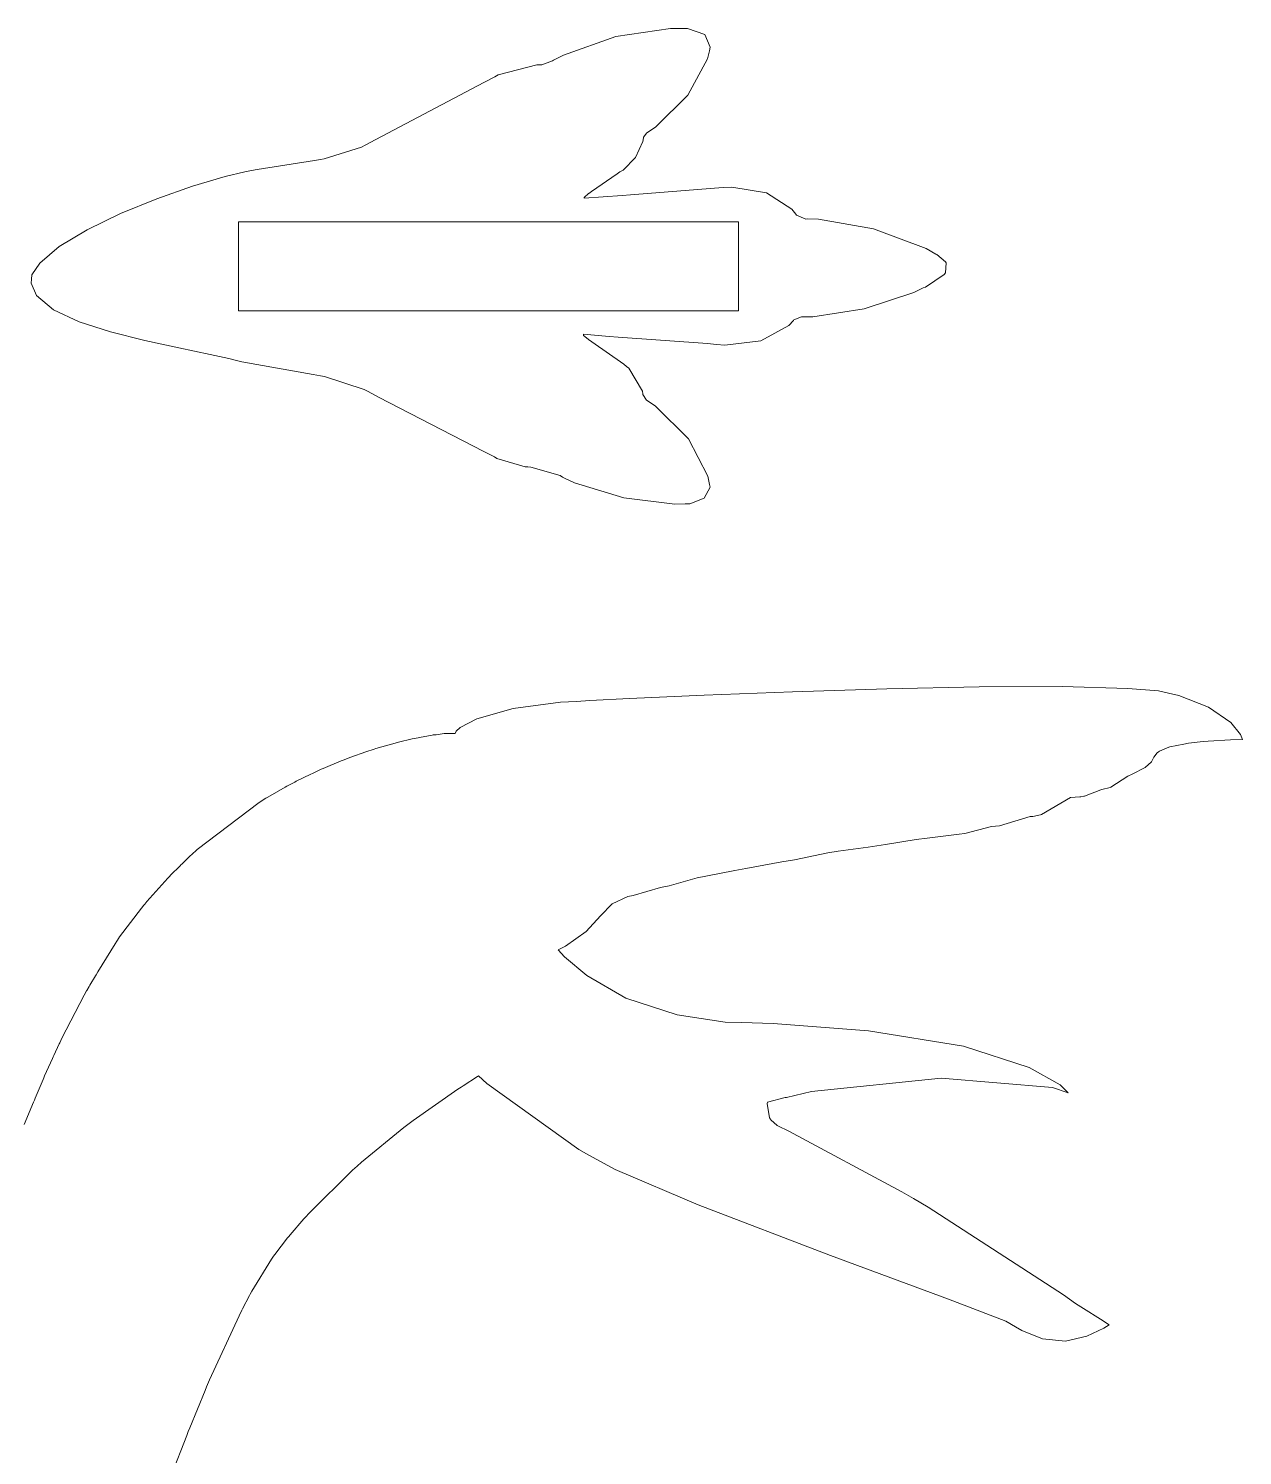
# Model space of a CAD drawing. Header units: millimetres. Extents: x -103 to 107, y -32 to 116.
# Drawn here: x 56.13 to 84.89, y 42.71 to 76.5 of the extents above; entities that cross this region are included whole.
import ezdxf

# ---------------------------------------------------------------- set-up
doc = ezdxf.new("R2010")
doc.units = ezdxf.units.MM
doc.header["$MEASUREMENT"] = 0
doc.layers.add('Layer 1', color=7, linetype='Continuous')

msp = doc.modelspace()

# ---------------------------------------------------------------- linework, layer by layer
at = {"layer": 'Layer 1', "lineweight": 9}
for points in [[(70.0403, 76.3109), (70.0403, 76.3109), (71.3403, 76.5029), (71.3403, 76.5029)], [(71.3403, 76.5029), (71.3403, 76.5029), (71.6043, 76.5029), (71.6043, 76.5029)], [(71.6043, 76.5029), (71.6043, 76.5029), (71.7413, 76.5029), (71.7413, 76.5029)], [(71.7413, 76.5029), (71.7413, 76.5029), (72.1503, 76.3649), (72.1503, 76.3649)], [(68.8013, 75.8759), (68.8013, 75.8759), (70.0403, 76.3109), (70.0403, 76.3109)], [(72.1503, 76.3649), (72.1503, 76.3649), (72.2813, 76.0579), (72.2813, 76.0579)], [(72.2813, 76.0579), (72.2813, 76.0579), (72.2603, 75.9729), (72.2603, 75.9729)], [(68.2923, 75.6439), (68.2923, 75.6439), (68.5453, 75.7369), (68.5453, 75.7369)], [(68.5453, 75.7369), (68.5453, 75.7369), (68.5673, 75.7519), (68.5673, 75.7519)], [(68.5673, 75.7519), (68.5673, 75.7519), (68.8013, 75.8759), (68.8013, 75.8759)], [(72.2153, 75.7859), (72.2153, 75.7859), (71.7523, 74.9289), (71.7523, 74.9289)], [(72.2603, 75.9729), (72.2603, 75.9729), (72.2153, 75.7859), (72.2153, 75.7859)], [(66.9193, 75.2279), (66.9193, 75.2279), (67.1753, 75.3629), (67.1753, 75.3629)], [(67.1753, 75.3629), (67.1753, 75.3629), (67.2583, 75.4089), (67.2583, 75.4089)], [(67.2583, 75.4089), (67.2583, 75.4089), (68.1693, 75.6429), (68.1693, 75.6429)], [(68.1693, 75.6429), (68.1693, 75.6429), (68.2653, 75.6419), (68.2653, 75.6419)], [(68.2653, 75.6419), (68.2653, 75.6419), (68.2923, 75.6439), (68.2923, 75.6439)], [(64.3573, 73.8729), (64.3573, 73.8729), (66.9193, 75.2279), (66.9193, 75.2279)], [(71.7523, 74.9289), (71.7523, 74.9289), (70.9883, 74.1779), (70.9883, 74.1779)], [(70.7803, 74.0369), (70.7803, 74.0369), (70.7003, 73.9269), (70.7003, 73.9269)], [(70.7943, 74.0429), (70.7943, 74.0429), (70.7803, 74.0369), (70.7803, 74.0369)], [(70.9883, 74.1779), (70.9883, 74.1779), (70.7943, 74.0429), (70.7943, 74.0429)], [(63.1353, 73.4159), (63.1353, 73.4159), (64.0183, 73.6959), (64.0183, 73.6959)], [(64.0183, 73.6959), (64.0183, 73.6959), (64.1013, 73.7379), (64.1013, 73.7379)], [(64.1013, 73.7379), (64.1013, 73.7379), (64.3573, 73.8729), (64.3573, 73.8729)], [(70.6853, 73.8279), (70.6853, 73.8279), (70.5123, 73.4449), (70.5123, 73.4449)], [(70.6993, 73.9119), (70.6993, 73.9119), (70.6853, 73.8279), (70.6853, 73.8279)], [(70.7003, 73.9269), (70.7003, 73.9269), (70.6993, 73.9119), (70.6993, 73.9119)], [(61.5473, 73.1629), (61.5473, 73.1629), (62.9063, 73.3799), (62.9063, 73.3799)], [(62.9063, 73.3799), (62.9063, 73.3799), (63.0433, 73.4019), (63.0433, 73.4019)], [(63.0433, 73.4019), (63.0433, 73.4019), (63.1353, 73.4159), (63.1353, 73.4159)], [(70.5123, 73.4449), (70.5123, 73.4449), (70.2133, 73.1489), (70.2133, 73.1489)], [(60.0143, 72.7669), (60.0143, 72.7669), (60.7873, 72.9959), (60.7873, 72.9959)], [(60.7873, 72.9959), (60.7873, 72.9959), (61.2573, 73.1099), (61.2573, 73.1099)], [(61.2573, 73.1099), (61.2573, 73.1099), (61.4153, 73.1379), (61.4153, 73.1379)], [(61.4153, 73.1379), (61.4153, 73.1379), (61.5473, 73.1629), (61.5473, 73.1629)], [(70.0763, 73.0639), (70.0763, 73.0639), (69.4663, 72.6429), (69.4663, 72.6429)], [(70.1383, 73.1059), (70.1383, 73.1059), (70.0763, 73.0639), (70.0763, 73.0639)], [(70.2133, 73.1489), (70.2133, 73.1489), (70.1383, 73.1059), (70.1383, 73.1059)], [(59.1653, 72.4679), (59.1653, 72.4679), (60.0143, 72.7669), (60.0143, 72.7669)], [(70.3883, 72.5659), (70.3883, 72.5659), (72.3833, 72.7229), (72.3833, 72.7229)], [(72.3833, 72.7229), (72.3833, 72.7229), (72.5853, 72.7349), (72.5853, 72.7349)], [(72.5853, 72.7349), (72.5853, 72.7349), (72.7883, 72.7489), (72.7883, 72.7489)], [(72.7883, 72.7489), (72.7883, 72.7489), (73.6093, 72.6149), (73.6093, 72.6149)], [(58.3113, 72.1189), (58.3113, 72.1189), (59.1653, 72.4679), (59.1653, 72.4679)], [(69.2893, 72.4829), (69.2893, 72.4829), (70.1893, 72.5499), (70.1893, 72.5499)], [(69.2933, 72.5009), (69.2933, 72.5009), (69.2893, 72.4829), (69.2893, 72.4829)], [(69.3943, 72.5929), (69.3943, 72.5929), (69.2933, 72.5009), (69.2933, 72.5009)], [(69.4053, 72.5999), (69.4053, 72.5999), (69.3943, 72.5929), (69.3943, 72.5929)], [(69.4663, 72.6429), (69.4663, 72.6429), (69.4053, 72.5999), (69.4053, 72.5999)], [(70.1893, 72.5499), (70.1893, 72.5499), (70.3883, 72.5659), (70.3883, 72.5659)], [(73.6093, 72.6149), (73.6093, 72.6149), (74.2143, 72.2229), (74.2143, 72.2229)], [(57.5173, 71.7379), (57.5173, 71.7379), (58.3113, 72.1189), (58.3113, 72.1189)], [(74.2143, 72.2229), (74.2143, 72.2229), (74.3083, 72.1059), (74.3083, 72.1059)], [(74.3083, 72.1059), (74.3083, 72.1059), (74.3233, 72.0859), (74.3233, 72.0859)], [(74.3233, 72.0859), (74.3233, 72.0859), (74.5463, 71.9919), (74.5463, 71.9919)], [(74.5463, 71.9919), (74.5463, 71.9919), (74.5733, 71.9939), (74.5733, 71.9939)], [(74.5733, 71.9939), (74.5733, 71.9939), (74.8403, 71.9859), (74.8403, 71.9859)], [(74.8403, 71.9859), (74.8403, 71.9859), (76.1483, 71.7579), (76.1483, 71.7579)], [(56.8553, 71.3409), (56.8553, 71.3409), (57.5173, 71.7379), (57.5173, 71.7379)], [(61.1013, 71.9219), (61.1013, 71.9219), (72.9513, 71.9219), (72.9513, 71.9219)], [(61.1013, 69.8209), (61.1013, 69.8209), (61.1013, 71.9219), (61.1013, 71.9219)], [(72.9513, 71.9219), (72.9513, 71.9219), (72.9513, 69.8209), (72.9513, 69.8209)], [(76.1483, 71.7579), (76.1483, 71.7579), (77.3913, 71.2909), (77.3913, 71.2909)], [(56.3943, 70.9449), (56.3943, 70.9449), (56.8553, 71.3409), (56.8553, 71.3409)], [(77.3913, 71.2909), (77.3913, 71.2909), (77.6273, 71.1619), (77.6273, 71.1619)], [(77.6273, 71.1619), (77.6273, 71.1619), (77.6483, 71.1479), (77.6483, 71.1479)], [(77.6483, 71.1479), (77.6483, 71.1479), (77.8493, 70.9749), (77.8493, 70.9749)], [(77.8493, 70.9749), (77.8493, 70.9749), (77.8673, 70.9549), (77.8673, 70.9549)], [(56.2013, 70.5699), (56.2013, 70.5699), (56.2103, 70.6679), (56.2103, 70.6679)], [(56.2103, 70.6679), (56.2103, 70.6679), (56.3943, 70.9449), (56.3943, 70.9449)], [(77.8183, 70.6779), (77.8183, 70.6779), (77.3763, 70.3799), (77.3763, 70.3799)], [(77.8543, 70.7179), (77.8543, 70.7179), (77.8183, 70.6779), (77.8183, 70.6779)], [(77.8673, 70.9549), (77.8673, 70.9549), (77.8543, 70.7179), (77.8543, 70.7179)], [(56.1913, 70.4759), (56.1913, 70.4759), (56.2013, 70.5699), (56.2013, 70.5699)], [(56.3213, 70.1789), (56.3213, 70.1789), (56.1913, 70.4759), (56.1913, 70.4759)], [(77.3253, 70.3619), (77.3253, 70.3619), (77.1003, 70.2549), (77.1003, 70.2549)], [(77.3763, 70.3799), (77.3763, 70.3799), (77.3253, 70.3619), (77.3253, 70.3619)], [(56.7193, 69.8449), (56.7193, 69.8449), (56.3213, 70.1789), (56.3213, 70.1789)], [(77.1003, 70.2549), (77.1003, 70.2549), (75.9293, 69.8629), (75.9293, 69.8629)], [(57.3273, 69.5599), (57.3273, 69.5599), (56.7193, 69.8449), (56.7193, 69.8449)], [(72.9513, 69.8209), (72.9513, 69.8209), (61.1013, 69.8209), (61.1013, 69.8209)], [(74.4393, 69.6749), (74.4393, 69.6749), (74.2623, 69.6019), (74.2623, 69.6019)], [(74.4603, 69.6729), (74.4603, 69.6729), (74.4393, 69.6749), (74.4393, 69.6749)], [(74.7083, 69.6789), (74.7083, 69.6789), (74.4603, 69.6729), (74.4603, 69.6729)], [(75.9293, 69.8629), (75.9293, 69.8629), (74.7083, 69.6789), (74.7083, 69.6789)], [(58.0713, 69.3189), (58.0713, 69.3189), (57.3273, 69.5599), (57.3273, 69.5599)], [(58.8843, 69.1149), (58.8843, 69.1149), (58.0713, 69.3189), (58.0713, 69.3189)], [(74.1433, 69.4709), (74.1433, 69.4709), (73.4743, 69.1069), (73.4743, 69.1069)], [(74.2503, 69.5859), (74.2503, 69.5859), (74.1433, 69.4709), (74.1433, 69.4709)], [(74.2623, 69.6019), (74.2623, 69.6019), (74.2503, 69.5859), (74.2503, 69.5859)], [(59.6933, 68.9399), (59.6933, 68.9399), (58.8843, 69.1149), (58.8843, 69.1149)], [(60.4293, 68.7869), (60.4293, 68.7869), (59.6933, 68.9399), (59.6933, 68.9399)], [(69.8843, 69.2109), (69.8843, 69.2109), (69.2763, 69.2629), (69.2763, 69.2629)], [(69.2763, 69.2629), (69.2763, 69.2629), (69.2763, 69.2319), (69.2763, 69.2319)], [(69.2763, 69.2319), (69.2763, 69.2319), (69.3863, 69.1499), (69.3863, 69.1499)], [(69.3863, 69.1499), (69.3863, 69.1499), (69.3983, 69.1399), (69.3983, 69.1399)], [(69.3983, 69.1399), (69.3983, 69.1399), (69.4713, 69.0859), (69.4713, 69.0859)], [(69.4713, 69.0859), (69.4713, 69.0859), (70.2293, 68.5569), (70.2293, 68.5569)], [(70.0973, 69.1959), (70.0973, 69.1959), (69.8843, 69.2109), (69.8843, 69.2109)], [(72.2163, 69.0419), (72.2163, 69.0419), (70.0973, 69.1959), (70.0973, 69.1959)], [(72.4273, 69.0229), (72.4273, 69.0229), (72.2163, 69.0419), (72.2163, 69.0419)], [(72.6243, 69.0059), (72.6243, 69.0059), (72.4273, 69.0229), (72.4273, 69.0229)], [(73.4743, 69.1069), (73.4743, 69.1069), (72.6243, 69.0059), (72.6243, 69.0059)], [(60.8733, 68.6889), (60.8733, 68.6889), (60.4293, 68.7869), (60.4293, 68.7869)], [(61.0213, 68.6509), (61.0213, 68.6509), (60.8733, 68.6889), (60.8733, 68.6889)], [(61.1843, 68.6079), (61.1843, 68.6079), (61.0213, 68.6509), (61.0213, 68.6509)], [(62.8763, 68.3089), (62.8763, 68.3089), (61.1843, 68.6079), (61.1843, 68.6079)], [(63.0453, 68.2789), (63.0453, 68.2789), (62.8763, 68.3089), (62.8763, 68.3089)], [(63.1433, 68.2619), (63.1433, 68.2619), (63.0453, 68.2789), (63.0453, 68.2789)], [(64.0833, 67.9519), (64.0833, 67.9519), (63.1433, 68.2619), (63.1433, 68.2619)], [(70.2293, 68.5569), (70.2293, 68.5569), (70.2993, 68.4989), (70.2993, 68.4989)], [(70.2993, 68.4989), (70.2993, 68.4989), (70.3523, 68.4619), (70.3523, 68.4619)], [(70.3523, 68.4619), (70.3523, 68.4619), (70.6733, 67.9159), (70.6733, 67.9159)], [(64.1733, 67.9064), (64.1733, 67.9064), (64.0833, 67.9519), (64.0833, 67.9519)], [(64.4223, 67.7769), (64.4223, 67.7769), (64.1733, 67.9064), (64.1733, 67.9064)], [(66.9183, 66.4886), (66.9183, 66.4886), (64.4223, 67.7769), (64.4223, 67.7769)], [(70.6733, 67.9159), (70.6733, 67.9159), (70.6813, 67.8514), (70.6813, 67.8514)], [(70.6813, 67.8514), (70.6813, 67.8514), (70.6823, 67.8362), (70.6823, 67.8362)], [(70.6823, 67.8362), (70.6823, 67.8362), (70.7693, 67.7053), (70.7693, 67.7053)], [(70.7693, 67.7053), (70.7693, 67.7053), (70.7843, 67.6969), (70.7843, 67.6969)], [(70.7843, 67.6969), (70.7843, 67.6969), (70.9853, 67.5593), (70.9853, 67.5593)], [(70.9853, 67.5593), (70.9853, 67.5593), (71.7673, 66.7835), (71.7673, 66.7835)], [(71.7673, 66.7835), (71.7673, 66.7835), (72.2233, 65.8987), (72.2233, 65.8987)], [(67.1673, 66.3591), (67.1673, 66.3591), (66.9183, 66.4886), (66.9183, 66.4886)], [(67.2263, 66.3231), (67.2263, 66.3231), (67.1673, 66.3591), (67.1673, 66.3591)], [(67.8913, 66.1245), (67.8913, 66.1245), (67.2263, 66.3231), (67.2263, 66.3231)], [(67.9613, 66.1206), (67.9613, 66.1206), (67.8913, 66.1245), (67.8913, 66.1245)], [(68.0323, 66.1192), (68.0323, 66.1192), (67.9613, 66.1206), (67.9613, 66.1206)], [(68.7213, 65.9153), (68.7213, 65.9153), (68.0323, 66.1192), (68.0323, 66.1192)], [(68.7833, 65.8765), (68.7833, 65.8765), (68.7213, 65.9153), (68.7213, 65.9153)], [(72.2233, 65.8987), (72.2233, 65.8987), (72.2633, 65.7044), (72.2633, 65.7044)], [(68.8433, 65.8448), (68.8433, 65.8448), (68.7833, 65.8765), (68.7833, 65.8765)], [(69.0663, 65.7442), (69.0663, 65.7442), (68.8433, 65.8448), (68.8433, 65.8448)], [(70.2323, 65.39), (70.2323, 65.39), (69.0663, 65.7442), (69.0663, 65.7442)], [(72.2763, 65.6437), (72.2763, 65.6437), (72.1323, 65.3848), (72.1323, 65.3848)], [(72.2633, 65.7044), (72.2633, 65.7044), (72.2763, 65.6437), (72.2763, 65.6437)], [(71.4433, 65.2426), (71.4433, 65.2426), (70.2323, 65.39), (70.2323, 65.39)], [(71.6883, 65.2454), (71.6883, 65.2454), (71.4433, 65.2426), (71.4433, 65.2426)], [(71.7993, 65.2454), (71.7993, 65.2454), (71.6883, 65.2454), (71.6883, 65.2454)], [(72.1323, 65.3848), (72.1323, 65.3848), (71.7993, 65.2454), (71.7993, 65.2454)], [(76.4593, 60.866), (76.4593, 60.866), (74.2253, 60.7958), (74.2253, 60.7958)], [(78.6523, 60.9101), (78.6523, 60.9101), (76.4593, 60.866), (76.4593, 60.866)], [(80.6183, 60.9172), (80.6183, 60.9172), (78.6523, 60.9101), (78.6523, 60.9101)], [(82.1723, 60.8731), (82.1723, 60.8731), (80.6183, 60.9172), (80.6183, 60.9172)], [(82.9003, 60.8191), (82.9003, 60.8191), (82.1723, 60.8731), (82.1723, 60.8731)], [(68.7343, 60.5464), (68.7343, 60.5464), (67.6093, 60.3961), (67.6093, 60.3961)], [(69.1123, 60.5672), (69.1123, 60.5672), (68.7343, 60.5464), (68.7343, 60.5464)], [(69.4243, 60.5863), (69.4243, 60.5863), (69.1123, 60.5672), (69.1123, 60.5672)], [(70.3673, 60.6346), (70.3673, 60.6346), (69.4243, 60.5863), (69.4243, 60.5863)], [(72.1323, 60.7147), (72.1323, 60.7147), (70.3673, 60.6346), (70.3673, 60.6346)], [(74.2253, 60.7958), (74.2253, 60.7958), (72.1323, 60.7147), (72.1323, 60.7147)], [(83.1343, 60.7627), (83.1343, 60.7627), (82.9003, 60.8191), (82.9003, 60.8191)], [(83.3773, 60.7048), (83.3773, 60.7048), (83.1343, 60.7627), (83.1343, 60.7627)], [(84.0853, 60.4279), (84.0853, 60.4279), (83.3773, 60.7048), (83.3773, 60.7048)], [(66.7483, 60.1591), (66.7483, 60.1591), (66.3553, 59.9509), (66.3553, 59.9509)], [(67.6093, 60.3961), (67.6093, 60.3961), (66.7483, 60.1591), (66.7483, 60.1591)], [(84.6133, 60.0695), (84.6133, 60.0695), (84.0853, 60.4279), (84.0853, 60.4279)], [(66.2633, 59.8603), (66.2633, 59.8603), (66.2353, 59.8119), (66.2353, 59.8119)], [(66.3553, 59.9509), (66.3553, 59.9509), (66.2633, 59.8603), (66.2633, 59.8603)], [(66.2633, 59.8603), (66.2633, 59.8603), (66.2633, 59.8603), (66.2633, 59.8603)], [(84.8403, 59.7844), (84.8403, 59.7844), (84.6133, 60.0695), (84.6133, 60.0695)], [(64.7263, 59.5583), (64.7263, 59.5583), (64.3533, 59.4496), (64.3533, 59.4496)], [(64.7623, 59.5667), (64.7623, 59.5667), (64.7263, 59.5583), (64.7263, 59.5583)], [(64.8973, 59.601), (64.8973, 59.601), (64.7623, 59.5667), (64.7623, 59.5667)], [(65.2173, 59.6796), (65.2173, 59.6796), (64.8973, 59.601), (64.8973, 59.601)], [(65.3583, 59.7086), (65.3583, 59.7086), (65.2173, 59.6796), (65.2173, 59.6796)], [(65.3893, 59.7153), (65.3893, 59.7153), (65.3583, 59.7086), (65.3583, 59.7086)], [(65.6893, 59.7692), (65.6893, 59.7692), (65.3893, 59.7153), (65.3893, 59.7153)], [(65.7173, 59.7735), (65.7173, 59.7735), (65.6893, 59.7692), (65.6893, 59.7692)], [(65.7653, 59.7735), (65.7653, 59.7735), (65.7173, 59.7735), (65.7173, 59.7735)], [(65.7903, 59.7774), (65.7903, 59.7774), (65.7653, 59.7735), (65.7653, 59.7735)], [(65.9763, 59.8119), (65.9763, 59.8119), (65.7903, 59.7774), (65.7903, 59.7774)], [(66.0483, 59.8119), (66.0483, 59.8119), (65.9763, 59.8119), (65.9763, 59.8119)], [(66.2353, 59.8119), (66.2353, 59.8119), (66.0483, 59.8119), (66.0483, 59.8119)], [(82.9213, 59.3875), (82.9213, 59.3875), (83.1433, 59.4853), (83.1433, 59.4853)], [(83.1433, 59.4853), (83.1433, 59.4853), (83.1663, 59.4909), (83.1663, 59.4909)], [(83.1663, 59.4909), (83.1663, 59.4909), (83.5023, 59.5583), (83.5023, 59.5583)], [(83.5023, 59.5583), (83.5023, 59.5583), (83.6113, 59.5763), (83.6113, 59.5763)], [(83.6113, 59.5763), (83.6113, 59.5763), (83.9573, 59.6147), (83.9573, 59.6147)], [(83.9573, 59.6147), (83.9573, 59.6147), (84.0773, 59.626), (84.0773, 59.626)], [(84.0773, 59.626), (84.0773, 59.626), (84.6033, 59.6574), (84.6033, 59.6574)], [(84.6033, 59.6574), (84.6033, 59.6574), (84.8883, 59.6673), (84.8883, 59.6673)], [(84.8883, 59.6673), (84.8883, 59.6673), (84.8403, 59.7844), (84.8403, 59.7844)], [(84.8883, 59.6673), (84.8883, 59.6673), (84.8883, 59.6673), (84.8883, 59.6673)], [(84.8883, 59.6673), (84.8883, 59.6673), (84.8883, 59.6673), (84.8883, 59.6673)], [(63.5373, 59.1628), (63.5373, 59.1628), (63.1063, 58.9822), (63.1063, 58.9822)], [(63.5803, 59.1794), (63.5803, 59.1794), (63.5373, 59.1628), (63.5373, 59.1628)], [(63.7653, 59.2468), (63.7653, 59.2468), (63.5803, 59.1794), (63.5803, 59.1794)], [(64.1213, 59.3738), (64.1213, 59.3738), (63.7653, 59.2468), (63.7653, 59.2468)], [(64.3143, 59.4369), (64.3143, 59.4369), (64.1213, 59.3738), (64.1213, 59.3738)], [(64.3533, 59.4496), (64.3533, 59.4496), (64.3143, 59.4369), (64.3143, 59.4369)], [(82.7333, 59.1353), (82.7333, 59.1353), (82.7863, 59.2443), (82.7863, 59.2443)], [(82.7863, 59.2443), (82.7863, 59.2443), (82.8673, 59.3477), (82.8673, 59.3477)], [(82.8673, 59.3477), (82.8673, 59.3477), (82.9023, 59.3738), (82.9023, 59.3738)], [(82.9023, 59.3738), (82.9023, 59.3738), (82.9213, 59.3875), (82.9213, 59.3875)], [(62.8183, 58.8485), (62.8183, 58.8485), (62.4733, 58.6763), (62.4733, 58.6763)], [(62.8533, 58.8637), (62.8533, 58.8637), (62.8183, 58.8485), (62.8183, 58.8485)], [(63.0633, 58.9617), (63.0633, 58.9617), (62.8533, 58.8637), (62.8533, 58.8637)], [(63.1063, 58.9822), (63.1063, 58.9822), (63.0633, 58.9617), (63.0633, 58.9617)], [(82.1713, 58.7977), (82.1713, 58.7977), (82.2763, 58.8432), (82.2763, 58.8432)], [(82.2763, 58.8432), (82.2763, 58.8432), (82.5823, 59.0016), (82.5823, 59.0016)], [(82.5823, 59.0016), (82.5823, 59.0016), (82.7333, 59.1353), (82.7333, 59.1353)], [(62.2103, 58.5387), (62.2103, 58.5387), (61.7963, 58.2989), (61.7963, 58.2989)], [(62.2513, 58.5606), (62.2513, 58.5606), (62.2103, 58.5387), (62.2103, 58.5387)], [(62.4393, 58.6569), (62.4393, 58.6569), (62.2513, 58.5606), (62.2513, 58.5606)], [(62.4733, 58.6763), (62.4733, 58.6763), (62.4393, 58.6569), (62.4393, 58.6569)], [(81.1433, 58.3264), (81.1433, 58.3264), (81.5353, 58.4767), (81.5353, 58.4767)], [(81.5353, 58.4767), (81.5353, 58.4767), (81.5543, 58.4805), (81.5543, 58.4805)], [(81.5543, 58.4805), (81.5543, 58.4805), (81.7523, 58.5275), (81.7523, 58.5275)], [(81.7523, 58.5275), (81.7523, 58.5275), (81.7733, 58.5331), (81.7733, 58.5331)], [(81.7733, 58.5331), (81.7733, 58.5331), (82.1713, 58.7977), (82.1713, 58.7977)], [(61.5963, 58.1761), (61.5963, 58.1761), (60.1223, 57.0627), (60.1223, 57.0627)], [(61.7543, 58.2728), (61.7543, 58.2728), (61.5963, 58.1761), (61.5963, 58.1761)], [(61.7963, 58.2989), (61.7963, 58.2989), (61.7543, 58.2728), (61.7543, 58.2728)], [(80.1233, 57.8868), (80.1233, 57.8868), (80.8103, 58.296), (80.8103, 58.296)], [(80.8103, 58.296), (80.8103, 58.296), (81.0343, 58.3112), (81.0343, 58.3112)], [(81.0343, 58.3112), (81.0343, 58.3112), (81.0603, 58.3112), (81.0603, 58.3112)], [(81.0603, 58.3112), (81.0603, 58.3112), (81.1333, 58.3264), (81.1333, 58.3264)], [(81.1333, 58.3264), (81.1333, 58.3264), (81.1433, 58.3264), (81.1433, 58.3264)], [(79.1343, 57.6251), (79.1343, 57.6251), (79.8593, 57.8427), (79.8593, 57.8427)], [(79.8593, 57.8427), (79.8593, 57.8427), (79.9253, 57.8427), (79.9253, 57.8427)], [(79.9253, 57.8427), (79.9253, 57.8427), (80.1053, 57.8854), (80.1053, 57.8854)], [(80.1053, 57.8854), (80.1053, 57.8854), (80.1233, 57.8868), (80.1233, 57.8868)], [(78.3113, 57.4402), (78.3113, 57.4402), (78.9443, 57.6057), (78.9443, 57.6057)], [(78.9443, 57.6057), (78.9443, 57.6057), (79.1343, 57.6251), (79.1343, 57.6251)], [(75.3063, 57.0186), (75.3063, 57.0186), (76.0183, 57.1163), (76.0183, 57.1163)], [(76.0183, 57.1163), (76.0183, 57.1163), (76.4303, 57.1798), (76.4303, 57.1798)], [(76.4303, 57.1798), (76.4303, 57.1798), (77.1553, 57.2941), (77.1553, 57.2941)], [(77.1553, 57.2941), (77.1553, 57.2941), (77.4203, 57.3287), (77.4203, 57.3287)], [(77.4203, 57.3287), (77.4203, 57.3287), (78.1763, 57.4236), (78.1763, 57.4236)], [(78.1763, 57.4236), (78.1763, 57.4236), (78.3113, 57.4402), (78.3113, 57.4402)], [(59.9653, 56.9181), (59.9653, 56.9181), (59.7603, 56.7156), (59.7603, 56.7156)], [(59.9863, 56.9371), (59.9863, 56.9371), (59.9653, 56.9181), (59.9653, 56.9181)], [(60.1223, 57.0627), (60.1223, 57.0627), (59.9863, 56.9371), (59.9863, 56.9371)], [(73.9723, 56.7692), (73.9723, 56.7692), (74.2743, 56.82), (74.2743, 56.82)], [(74.2743, 56.82), (74.2743, 56.82), (75.0673, 56.9788), (75.0673, 56.9788)], [(75.0673, 56.9788), (75.0673, 56.9788), (75.3063, 57.0186), (75.3063, 57.0186)], [(59.4963, 56.4535), (59.4963, 56.4535), (59.4763, 56.4302), (59.4763, 56.4302)], [(59.7203, 56.6754), (59.7203, 56.6754), (59.4963, 56.4535), (59.4963, 56.4535)], [(59.7413, 56.6948), (59.7413, 56.6948), (59.7203, 56.6754), (59.7203, 56.6754)], [(59.7603, 56.7156), (59.7603, 56.7156), (59.7413, 56.6948), (59.7413, 56.6948)], [(72.1763, 56.4302), (72.1763, 56.4302), (72.8583, 56.5625), (72.8583, 56.5625)], [(72.8583, 56.5625), (72.8583, 56.5625), (73.1233, 56.6122), (73.1233, 56.6122)], [(73.1233, 56.6122), (73.1233, 56.6122), (73.9723, 56.7692), (73.9723, 56.7692)], [(59.4273, 56.379), (59.4273, 56.379), (58.9353, 55.8294), (58.9353, 55.8294)], [(59.4763, 56.4302), (59.4763, 56.4302), (59.4273, 56.379), (59.4273, 56.379)], [(70.4513, 55.9712), (70.4513, 55.9712), (71.1043, 56.1614), (71.1043, 56.1614)], [(71.1043, 56.1614), (71.1043, 56.1614), (71.3033, 56.1988), (71.3033, 56.1988)], [(71.3033, 56.1988), (71.3033, 56.1988), (71.9693, 56.3889), (71.9693, 56.3889)], [(71.9693, 56.3889), (71.9693, 56.3889), (72.1763, 56.4302), (72.1763, 56.4302)], [(58.8863, 55.7701), (58.8863, 55.7701), (58.8623, 55.7412), (58.8623, 55.7412)], [(58.9353, 55.8294), (58.9353, 55.8294), (58.8863, 55.7701), (58.8863, 55.7701)], [(69.6793, 55.4876), (69.6793, 55.4876), (69.9563, 55.7768), (69.9563, 55.7768)], [(69.9563, 55.7768), (69.9563, 55.7768), (70.3233, 55.9451), (70.3233, 55.9451)], [(70.3233, 55.9451), (70.3233, 55.9451), (70.4513, 55.9712), (70.4513, 55.9712)], [(58.8083, 55.6749), (58.8083, 55.6749), (58.2873, 54.9887), (58.2873, 54.9887)], [(58.8623, 55.7412), (58.8623, 55.7412), (58.8083, 55.6749), (58.8083, 55.6749)], [(69.3433, 55.1196), (69.3433, 55.1196), (69.6793, 55.4876), (69.6793, 55.4876)], [(68.8503, 54.7739), (68.8503, 54.7739), (69.3433, 55.1196), (69.3433, 55.1196)], [(58.1803, 54.8247), (58.1803, 54.8247), (57.7693, 54.1632), (57.7693, 54.1632)], [(58.2223, 54.8868), (58.2223, 54.8868), (58.1803, 54.8247), (58.1803, 54.8247)], [(58.2373, 54.9129), (58.2373, 54.9129), (58.2223, 54.8868), (58.2223, 54.8868)], [(58.2873, 54.9887), (58.2873, 54.9887), (58.2373, 54.9129), (58.2373, 54.9129)], [(68.6733, 54.6857), (68.6733, 54.6857), (68.8503, 54.7739), (68.8503, 54.7739)], [(68.8263, 54.5188), (68.8263, 54.5188), (68.6733, 54.6857), (68.6733, 54.6857)], [(69.3543, 54.0779), (69.3543, 54.0779), (68.8263, 54.5188), (68.8263, 54.5188)], [(57.7163, 54.0708), (57.7163, 54.0708), (57.5833, 53.8503), (57.5833, 53.8503)], [(57.7303, 54.093), (57.7303, 54.093), (57.7163, 54.0708), (57.7163, 54.0708)], [(57.7693, 54.1632), (57.7693, 54.1632), (57.7303, 54.093), (57.7303, 54.093)], [(70.2833, 53.5392), (70.2833, 53.5392), (69.3543, 54.0779), (69.3543, 54.0779)], [(57.5653, 53.8189), (57.5653, 53.8189), (57.5073, 53.7223), (57.5073, 53.7223)], [(57.5703, 53.8285), (57.5703, 53.8285), (57.5653, 53.8189), (57.5653, 53.8189)], [(57.5833, 53.8503), (57.5833, 53.8503), (57.5703, 53.8285), (57.5703, 53.8285)], [(57.4463, 53.6136), (57.4463, 53.6136), (56.9173, 52.5951), (56.9173, 52.5951)], [(57.5023, 53.7113), (57.5023, 53.7113), (57.4463, 53.6136), (57.4463, 53.6136)], [(57.5073, 53.7223), (57.5073, 53.7223), (57.5023, 53.7113), (57.5023, 53.7113)], [(71.4933, 53.1423), (71.4933, 53.1423), (70.2833, 53.5392), (70.2833, 53.5392)], [(72.6363, 52.9726), (72.6363, 52.9726), (71.4933, 53.1423), (71.4933, 53.1423)], [(73.0203, 52.9617), (73.0203, 52.9617), (72.6363, 52.9726), (72.6363, 52.9726)], [(73.7723, 52.9409), (73.7723, 52.9409), (73.0203, 52.9617), (73.0203, 52.9617)], [(76.0293, 52.7673), (76.0293, 52.7673), (73.7723, 52.9409), (73.7723, 52.9409)], [(78.2813, 52.4022), (78.2813, 52.4022), (76.0293, 52.7673), (76.0293, 52.7673)], [(56.8543, 52.4586), (56.8543, 52.4586), (56.7253, 52.1789), (56.7253, 52.1789)], [(56.8683, 52.4861), (56.8683, 52.4861), (56.8543, 52.4586), (56.8543, 52.4586)], [(56.9173, 52.5951), (56.9173, 52.5951), (56.8683, 52.4861), (56.8683, 52.4861)], [(79.8353, 51.9005), (79.8353, 51.9005), (78.2813, 52.4022), (78.2813, 52.4022)], [(56.6943, 52.1101), (56.6943, 52.1101), (56.5093, 51.698), (56.5093, 51.698)], [(56.7133, 52.1499), (56.7133, 52.1499), (56.6943, 52.1101), (56.6943, 52.1101)], [(56.7253, 52.1789), (56.7253, 52.1789), (56.7133, 52.1499), (56.7133, 52.1499)], [(80.5683, 51.4885), (80.5683, 51.4885), (79.8353, 51.9005), (79.8353, 51.9005)], [(56.4743, 51.6141), (56.4743, 51.6141), (56.2873, 51.1731), (56.2873, 51.1731)], [(56.4913, 51.6553), (56.4913, 51.6553), (56.4743, 51.6141), (56.4743, 51.6141)], [(56.5093, 51.698), (56.5093, 51.698), (56.4913, 51.6553), (56.4913, 51.6553)], [(65.2393, 50.6425), (65.2393, 50.6425), (66.3023, 51.3823), (66.3023, 51.3823)], [(66.3023, 51.3823), (66.3023, 51.3823), (66.3823, 51.4334), (66.3823, 51.4334)], [(66.3823, 51.4334), (66.3823, 51.4334), (66.4273, 51.4638), (66.4273, 51.4638)], [(66.4273, 51.4638), (66.4273, 51.4638), (66.7673, 51.6829), (66.7673, 51.6829)], [(66.7673, 51.6829), (66.7673, 51.6829), (66.7903, 51.698), (66.7903, 51.698)], [(66.7903, 51.698), (66.7903, 51.698), (66.9893, 51.5188), (66.9893, 51.5188)], [(66.9893, 51.5188), (66.9893, 51.5188), (69.1693, 49.955), (69.1693, 49.955)], [(74.6793, 51.3315), (74.6793, 51.3315), (77.7503, 51.643), (77.7503, 51.643)], [(77.7503, 51.643), (77.7503, 51.643), (80.3843, 51.4211), (80.3843, 51.4211)], [(80.3843, 51.4211), (80.3843, 51.4211), (80.7563, 51.2955), (80.7563, 51.2955)], [(80.7563, 51.2955), (80.7563, 51.2955), (80.5683, 51.4885), (80.5683, 51.4885)], [(56.2503, 51.0807), (56.2503, 51.0807), (56.0273, 50.5501), (56.0273, 50.5501)], [(56.2693, 51.1262), (56.2693, 51.1262), (56.2503, 51.0807), (56.2503, 51.0807)], [(56.2873, 51.1731), (56.2873, 51.1731), (56.2693, 51.1262), (56.2693, 51.1262)], [(73.6303, 51.0461), (73.6303, 51.0461), (73.6383, 51.0807), (73.6383, 51.0807)], [(73.6843, 50.7071), (73.6843, 50.7071), (73.6303, 51.0461), (73.6303, 51.0461)], [(73.6383, 51.0807), (73.6383, 51.0807), (74.0553, 51.1883), (74.0553, 51.1883)], [(74.0553, 51.1883), (74.0553, 51.1883), (74.0893, 51.1883), (74.0893, 51.1883)], [(74.0893, 51.1883), (74.0893, 51.1883), (74.6793, 51.3315), (74.6793, 51.3315)], [(73.7033, 50.6767), (73.7033, 50.6767), (73.6843, 50.7071), (73.6843, 50.7071)], [(64.0153, 49.6572), (64.0153, 49.6572), (65.0193, 50.4771), (65.0193, 50.4771)], [(65.0193, 50.4771), (65.0193, 50.4771), (65.1143, 50.5473), (65.1143, 50.5473)], [(65.1143, 50.5473), (65.1143, 50.5473), (65.2393, 50.6425), (65.2393, 50.6425)], [(73.7143, 50.6605), (73.7143, 50.6605), (73.7033, 50.6767), (73.7033, 50.6767)], [(73.8643, 50.5254), (73.8643, 50.5254), (73.7143, 50.6605), (73.7143, 50.6605)], [(73.8823, 50.5155), (73.8823, 50.5155), (73.8643, 50.5254), (73.8643, 50.5254)], [(74.1393, 50.3903), (74.1393, 50.3903), (73.8823, 50.5155), (73.8823, 50.5155)], [(76.8153, 48.9555), (76.8153, 48.9555), (74.1393, 50.3903), (74.1393, 50.3903)], [(69.1693, 49.955), (69.1693, 49.955), (69.4053, 49.8227), (69.4053, 49.8227)], [(69.4053, 49.8227), (69.4053, 49.8227), (70.0283, 49.4861), (70.0283, 49.4861)], [(62.7823, 48.4557), (62.7823, 48.4557), (63.8053, 49.4699), (63.8053, 49.4699)], [(63.8053, 49.4699), (63.8053, 49.4699), (63.9133, 49.5648), (63.9133, 49.5648)], [(63.9133, 49.5648), (63.9133, 49.5648), (64.0153, 49.6572), (64.0153, 49.6572)], [(70.0283, 49.4861), (70.0283, 49.4861), (71.9943, 48.6469), (71.9943, 48.6469)], [(77.0923, 48.7933), (77.0923, 48.7933), (76.8153, 48.9555), (76.8153, 48.9555)], [(77.4443, 48.5879), (77.4443, 48.5879), (77.0923, 48.7933), (77.0923, 48.7933)], [(62.6543, 48.3121), (62.6543, 48.3121), (62.6863, 48.3481), (62.6863, 48.3481)], [(62.6863, 48.3481), (62.6863, 48.3481), (62.7823, 48.4557), (62.7823, 48.4557)], [(71.9943, 48.6469), (71.9943, 48.6469), (75.1253, 47.4439), (75.1253, 47.4439)], [(80.6463, 46.5164), (80.6463, 46.5164), (77.4443, 48.5879), (77.4443, 48.5879)], [(62.3293, 47.9374), (62.3293, 47.9374), (62.6543, 48.3121), (62.6543, 48.3121)], [(61.9653, 47.4703), (61.9653, 47.4703), (62.2673, 47.8616), (62.2673, 47.8616)], [(62.2673, 47.8616), (62.2673, 47.8616), (62.2983, 47.8986), (62.2983, 47.8986)], [(62.2983, 47.8986), (62.2983, 47.8986), (62.3293, 47.9374), (62.3293, 47.9374)], [(61.4223, 46.6046), (61.4223, 46.6046), (61.8853, 47.3585), (61.8853, 47.3585)], [(61.8853, 47.3585), (61.8853, 47.3585), (61.9363, 47.4301), (61.9363, 47.4301)], [(61.9363, 47.4301), (61.9363, 47.4301), (61.9653, 47.4703), (61.9653, 47.4703)], [(75.1253, 47.4439), (75.1253, 47.4439), (77.9223, 46.4131), (77.9223, 46.4131)], [(61.2023, 46.1831), (61.2023, 46.1831), (61.3643, 46.4988), (61.3643, 46.4988)], [(61.3643, 46.4988), (61.3643, 46.4988), (61.3813, 46.5263), (61.3813, 46.5263)], [(61.3813, 46.5263), (61.3813, 46.5263), (61.4223, 46.6046), (61.4223, 46.6046)], [(77.9223, 46.4131), (77.9223, 46.4131), (79.2813, 45.891), (79.2813, 45.891)], [(80.9343, 46.3111), (80.9343, 46.3111), (80.6463, 46.5164), (80.6463, 46.5164)], [(81.1243, 46.1901), (81.1243, 46.1901), (80.9343, 46.3111), (80.9343, 46.3111)], [(60.4203, 44.5031), (60.4203, 44.5031), (61.1183, 46.019), (61.1183, 46.019)], [(61.1183, 46.019), (61.1183, 46.019), (61.1853, 46.1499), (61.1853, 46.1499)], [(61.1853, 46.1499), (61.1853, 46.1499), (61.2023, 46.1831), (61.2023, 46.1831)], [(81.5213, 45.9379), (81.5213, 45.9379), (81.1243, 46.1901), (81.1243, 46.1901)], [(79.2813, 45.891), (79.2813, 45.891), (79.5133, 45.7558), (79.5133, 45.7558)], [(79.5133, 45.7558), (79.5133, 45.7558), (79.6623, 45.6705), (79.6623, 45.6705)], [(79.6623, 45.6705), (79.6623, 45.6705), (80.1473, 45.4761), (80.1473, 45.4761)], [(81.2023, 45.5368), (81.2023, 45.5368), (81.6013, 45.7283), (81.6013, 45.7283)], [(81.7283, 45.8028), (81.7283, 45.8028), (81.5213, 45.9379), (81.5213, 45.9379)], [(81.6013, 45.7283), (81.6013, 45.7283), (81.7283, 45.8028), (81.7283, 45.8028)], [(80.1473, 45.4761), (80.1473, 45.4761), (80.6933, 45.4154), (80.6933, 45.4154)], [(80.6933, 45.4154), (80.6933, 45.4154), (81.2023, 45.5368), (81.2023, 45.5368)], [(60.3133, 44.2498), (60.3133, 44.2498), (60.3493, 44.3338), (60.3493, 44.3338)], [(60.3493, 44.3338), (60.3493, 44.3338), (60.4203, 44.5031), (60.4203, 44.5031)], [(59.9503, 43.3679), (59.9503, 43.3679), (60.3133, 44.2498), (60.3133, 44.2498)], [(59.8773, 43.1844), (59.8773, 43.1844), (59.9143, 43.2755), (59.9143, 43.2755)], [(59.9143, 43.2755), (59.9143, 43.2755), (59.9503, 43.3679), (59.9503, 43.3679)], [(59.5123, 42.2365), (59.5123, 42.2365), (59.8773, 43.1844), (59.8773, 43.1844)]]:
    msp.add_open_spline(points, degree=3, dxfattribs=at)

doc.saveas('drawing.dxf')
